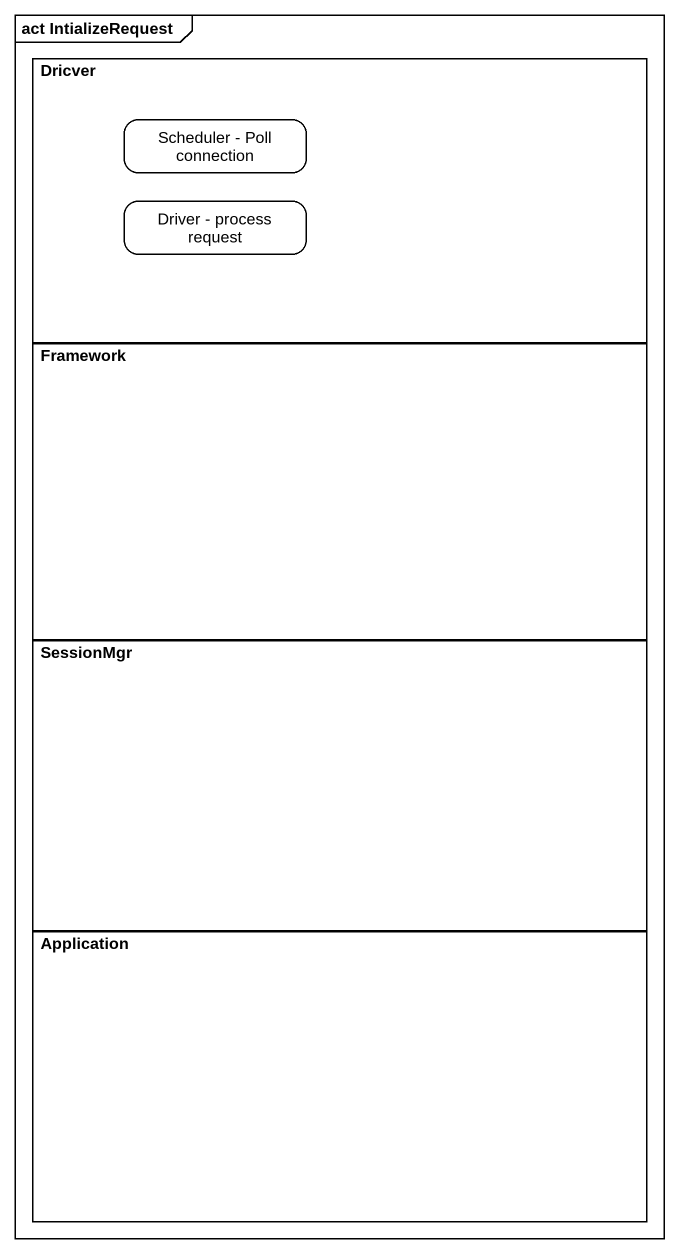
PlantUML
@startuml
mainframe act IntializeRequest
hide empty description
state Dricver <<partition>> {
  state "Scheduler - Poll connection" as Scheduler_Poll_connection
  state "Driver - process request" as Driver_process_request
}
state Framework <<partition>>
state SessionMgr <<partition>>
state Application <<partition>>
@enduml
